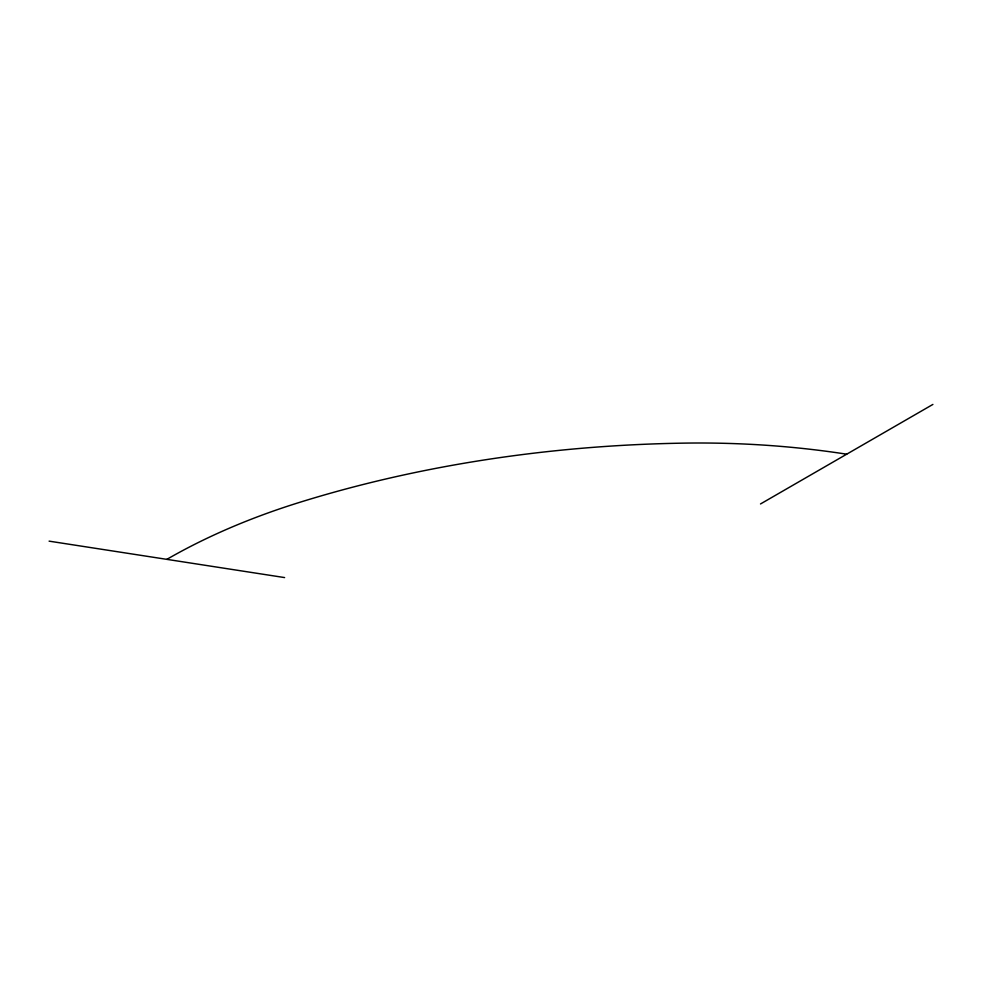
<?xml version="1.0" encoding="UTF-8"?>
<svg xmlns="http://www.w3.org/2000/svg" width="982" height="982" viewBox="0 0 982 982"><rect width="100%" height="100%" fill="white"/><g stroke="black" fill="none" stroke-linecap="round" stroke-linejoin="round"><path stroke-width="1.47" d="M760.498 503.962L932.9 404.424M49.1 541.143L284.608 577.576M166.854 559.359A568.713 328.344 0 0 1 298.074 502.845A859.176 496.033 0 0 1 684.11 443.127A568.713 328.344 0 0 1 846.705 454.187"/></g></svg>
